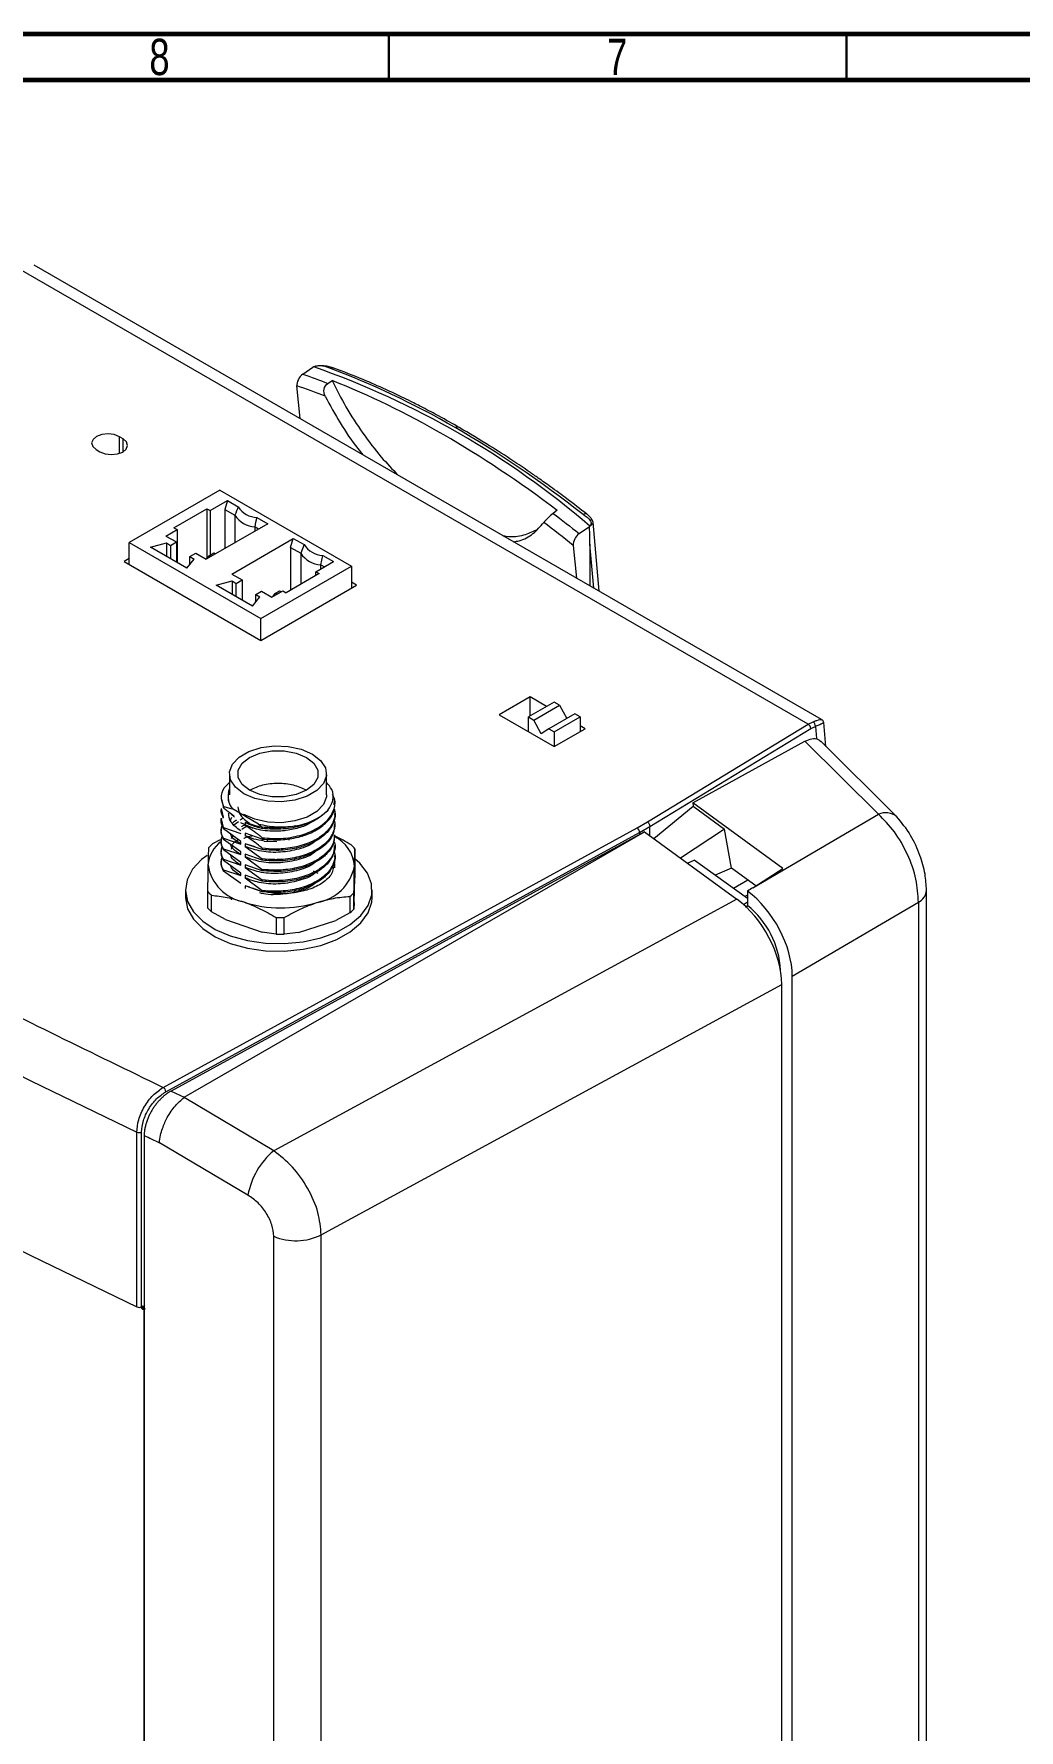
# Model space of a CAD drawing. Header units: millimetres. Extents: x 15 to 1184, y 5 to 836.
# Drawn here: x 810.7 to 918.4, y 650.6 to 836 of the extents above; entities that cross this region are included whole.
import ezdxf

# ---------------------------------------------------------------- set-up
doc = ezdxf.new("R2010")
doc.units = ezdxf.units.MM
doc.styles.add('SLDTEXTSTYLE0', font='TXT', dxfattribs={"width": 0.75})

msp = doc.modelspace()

# ---------------------------------------------------------------- linework, layer by layer
at = {"color": 7, "linetype": 'Continuous', "lineweight": 60}
for p, q in [((15, 836), (1184, 836)), ((20, 831), (1179, 831))]:
    msp.add_line(p, q, dxfattribs=at)
at = {"color": 7, "linetype": 'Continuous', "lineweight": 30}
for p, q in [((849.5, 831), (849.5, 836)), ((899.5, 831), (899.5, 836))]:
    msp.add_line(p, q, dxfattribs=at)
at = {"color": 7, "linetype": 'Continuous', "lineweight": 15}
for p, q in [((895.33, 760.56), (808.21, 810.85)), ((896.79, 761.07), (810.76, 810.74)), ((840.11, 798.82), (841.23, 799.58)), ((843.49, 799.47), (843.52, 799.46)), ((839.82, 793.96), (839.48, 797.54)), ((842.85, 797.81), (843.33, 798.11)), ((820.48, 791.74), (820.08, 791.98)), ((817.54, 790.57), (817.95, 790.33)), ((831.06, 786.13), (821.16, 780.42)), ((831.06, 786.13), (845.43, 777.84)), ((829.98, 783.9), (831.89, 785)), ((831.89, 785), (831.61, 784.02)), ((831.89, 785), (833.06, 784.32)), ((826.02, 782.02), (829.63, 784.1)), ((836.28, 782.47), (829.56, 778.59)), ((829.63, 784.1), (829.98, 783.9)), ((829.63, 784.1), (829.63, 778.63)), ((829.98, 783.9), (829.98, 779.04)), ((831.61, 784.02), (831.61, 779.77)), ((831.61, 784.02), (832.71, 783.39)), ((832.71, 783.39), (832.71, 780.41)), ((835.1, 783.15), (836.28, 782.47)), ((867.9, 783.93), (867.46, 783.6)), ((872.48, 775.11), (871.82, 782.62)), ((825.17, 781.12), (826.38, 781.82)), ((825.17, 781.12), (826.31, 780.47)), ((826.02, 782.02), (826.38, 781.82)), ((826.38, 781.82), (826.38, 778.22)), ((832.36, 776.97), (839.08, 780.85)), ((834.9, 782.12), (835.29, 781.9)), ((834.9, 781.67), (834.9, 782.12)), ((838.79, 779.87), (839.08, 780.85)), ((839.08, 780.85), (840.25, 780.18)), ((870.31, 781.39), (871.43, 782.15)), ((821.16, 778.67), (820.59, 778.34)), ((821.16, 780.42), (835.53, 772.12)), ((821.16, 778.01), (821.16, 780.42)), ((823.48, 779.9), (825.21, 780.37)), ((827.44, 777.61), (823.48, 779.9)), ((825.21, 780.37), (825.67, 780.1)), ((825.21, 780.37), (825.21, 778.9)), ((825.67, 780.1), (826.31, 780.47)), ((825.67, 780.1), (825.67, 778.63)), ((826.31, 780.47), (826.31, 778.26)), ((827.79, 778.88), (828.43, 779.24)), ((827.79, 778.88), (828.25, 778.61)), ((827.79, 778.05), (827.79, 778.88)), ((828.43, 779.24), (829.56, 778.59)), ((829.7, 778.67), (829.91, 779)), ((829.91, 779), (830.41, 779.28)), ((830.09, 778.9), (829.91, 779)), ((830.41, 779.28), (830.58, 779.18)), ((838.79, 779.87), (838.79, 775.22)), ((838.79, 779.87), (839.89, 779.24)), ((840.25, 780.18), (839.89, 779.24)), ((839.89, 779.24), (839.89, 775.85)), ((842.08, 777.97), (842.29, 779)), ((842.29, 779), (843.46, 778.32)), ((869.67, 780.1), (870.02, 776.53)), ((871.49, 780.23), (871.49, 775.68)), ((820.59, 778.34), (835.53, 769.72)), ((827.44, 777.61), (828.25, 778.61)), ((832.36, 776.97), (833.49, 776.32)), ((835.53, 772.12), (845.43, 777.84)), ((841.9, 777.02), (838.3, 774.93)), ((841.55, 777.22), (843.46, 778.32)), ((841.55, 777.22), (841.9, 777.02)), ((841.55, 776.81), (841.55, 777.22)), ((842.08, 777.97), (842.47, 777.75)), ((842.08, 777.53), (842.08, 777.97)), ((845.43, 777.84), (845.43, 775.43)), ((830.66, 775.75), (832.39, 776.22)), ((834.62, 773.46), (830.66, 775.75)), ((832.39, 776.22), (832.85, 775.95)), ((832.39, 776.22), (832.39, 774.75)), ((832.85, 775.95), (833.49, 776.32)), ((832.85, 774.48), (832.85, 775.95)), ((833.49, 776.32), (833.49, 774.12)), ((834.97, 774.73), (835.61, 775.1)), ((835.53, 769.72), (845.99, 775.76)), ((835.61, 775.1), (836.74, 774.44)), ((836.74, 774.44), (837.94, 775.14)), ((837.1, 774.85), (837.59, 775.14)), ((837.59, 775.14), (837.77, 775.04)), ((837.94, 775.14), (838.3, 774.93)), ((845.99, 775.76), (845.43, 776.09)), ((834.62, 773.46), (835.43, 774.46)), ((834.97, 774.73), (835.43, 774.46)), ((834.97, 773.9), (834.97, 774.73)), ((836.88, 774.53), (837.1, 774.85)), ((837.27, 774.75), (837.1, 774.85)), ((835.53, 769.72), (835.53, 772.12)), ((864.95, 763.54), (861.56, 761.58)), ((867.59, 762.98), (864.76, 761.35)), ((866.75, 762.5), (864.95, 763.54)), ((864.95, 761.46), (864.95, 763.54)), ((865.34, 761.01), (868.17, 762.64)), ((868.17, 762.64), (867.59, 762.98)), ((868.17, 762.64), (868.97, 761.19)), ((861.56, 761.58), (867.59, 758.1)), ((864.76, 759.73), (864.76, 761.35)), ((864.76, 761.35), (865.34, 761.01)), ((866.17, 759.5), (865.34, 761.01)), ((869.83, 761.68), (867, 760.05)), ((867.59, 759.71), (870.42, 761.35)), ((869, 761.2), (868.95, 761.23)), ((870.42, 761.35), (869.83, 761.68)), ((870.42, 761.35), (870.42, 759.73)), ((870.98, 760.06), (870.42, 760.39)), ((877.76, 749.87), (895.33, 760.56)), ((895.33, 760.56), (895.87, 760.82)), ((895.62, 760.07), (896.11, 760.31)), ((897.26, 758.13), (897.02, 760.73)), ((867, 760.05), (866.17, 759.5)), ((867, 760.05), (867.59, 759.71)), ((867.59, 758.1), (870.98, 760.06)), ((867.59, 759.71), (867.59, 758.1)), ((878.04, 749.38), (895.62, 760.07)), ((882.71, 751.96), (894.97, 758.7)), ((903, 750.71), (894.97, 758.7)), ((905, 750.44), (896.66, 758.73)), ((832.11, 755.13), (832.11, 752.84)), ((842.71, 752.84), (842.71, 755.13)), ((831.99, 753.09), (832.11, 753.3)), ((831.21, 752.5), (831.21, 752.35)), ((831.21, 751.34), (831.21, 751.2)), ((831.23, 752.35), (831.45, 751.42)), ((831.45, 750.41), (831.25, 751.35)), ((831.45, 751.42), (831.45, 751.56)), ((832.04, 752.29), (831.98, 752.15)), ((831.98, 750.71), (832.03, 750.81)), ((835.28, 749.64), (832.42, 751.29)), ((843.61, 751.78), (843.61, 751.92)), ((878.47, 748.05), (882.77, 751.59)), ((892.56, 744.77), (882.71, 751.96)), ((882.71, 751.96), (882.77, 751.59)), ((882.77, 751.59), (886.18, 749.09)), ((824.87, 720.86), (876.63, 749.22)), ((831.21, 750.25), (831.21, 750.05)), ((831.21, 749.1), (831.21, 748.9)), ((831.45, 749.26), (831.25, 750.2)), ((831.45, 749.26), (833.33, 748.61)), ((831.45, 749.11), (831.45, 749.26)), ((833.33, 747.75), (831.45, 749.11)), ((832.17, 749.98), (832.36, 750.4)), ((832.28, 750.72), (832.64, 750.41)), ((832.6, 749.57), (833.08, 749.93)), ((833.29, 750.09), (833.61, 750.33)), ((834.68, 749.16), (833.33, 749.76)), ((833.81, 749.8), (833.81, 749.51)), ((835.44, 749.3), (833.81, 749.8)), ((835.28, 749.64), (835.69, 749.3)), ((835.69, 749.3), (835.69, 749.15)), ((843.61, 750.62), (843.61, 750.77)), ((843.61, 749.47), (843.61, 749.62)), ((876.63, 749.22), (877.76, 749.87)), ((876.91, 748.73), (878.04, 749.38)), ((878.04, 748.35), (878.04, 749.38)), ((886.18, 749.09), (881.38, 745.92)), ((886.95, 744.83), (886.18, 749.09)), ((889.27, 742.68), (903, 750.71)), ((825.15, 720.37), (876.91, 748.73)), ((877.44, 748.8), (825.72, 720.46)), ((827.17, 719.78), (877.44, 748.8)), ((831.1, 747.91), (830.25, 747.47)), ((831.21, 747.95), (831.21, 747.74)), ((831.45, 748.1), (833.33, 747.46)), ((831.45, 747.96), (831.45, 748.1)), ((833.33, 746.59), (831.45, 747.96)), ((833.33, 747.46), (833.33, 747.75)), ((833.81, 748.64), (833.81, 748.36)), ((835.69, 748), (833.81, 748.64)), ((833.81, 747.49), (833.81, 747.2)), ((835.69, 746.85), (833.81, 747.49)), ((834.9, 747.16), (833.81, 747.49)), ((833.81, 747.2), (835.69, 745.84)), ((835.69, 748.14), (835.69, 748)), ((835.89, 747.78), (837.28, 747.73)), ((836.21, 747.98), (836.21, 747.75)), ((838.61, 747.87), (838.61, 748.06)), ((838.61, 747.87), (838.61, 747.88)), ((840.12, 748.27), (839.92, 748.31)), ((843.61, 748.32), (843.61, 748.46)), ((843.61, 747.17), (843.61, 747.31)), ((876.91, 748.73), (876.91, 748.51)), ((877.44, 748.8), (887.53, 741.44)), ((831.21, 746.8), (831.21, 746.59)), ((831.21, 745.64), (831.21, 745.44)), ((831.45, 746.95), (833.33, 746.31)), ((831.45, 746.81), (831.45, 746.95)), ((833.33, 745.44), (831.45, 746.81)), ((831.45, 745.8), (833.33, 745.15)), ((831.45, 745.65), (831.45, 745.8)), ((833.33, 744.29), (831.45, 745.65)), ((833.33, 746.31), (833.33, 746.59)), ((833.33, 745.15), (833.33, 745.44)), ((833.81, 746.34), (833.81, 746.05)), ((835.69, 745.69), (833.81, 746.34)), ((833.81, 746.05), (835.69, 744.69)), ((835.69, 746.99), (835.69, 746.85)), ((835.69, 745.84), (835.69, 745.69)), ((843.55, 745.34), (843.53, 745.01)), ((843.61, 746.02), (843.61, 746.16)), ((845.81, 746.93), (845.81, 745.13)), ((882.15, 745.36), (882.87, 745.71)), ((888.69, 741.52), (882.87, 745.71)), ((831.45, 744.65), (833.33, 744)), ((831.45, 744.5), (831.45, 744.65)), ((833.33, 743.14), (831.45, 744.5)), ((833.33, 744), (833.33, 744.29)), ((833.81, 745.19), (833.81, 744.9)), ((835.69, 744.54), (833.81, 745.19)), ((833.81, 744.9), (835.69, 743.53)), ((833.81, 744.04), (833.81, 743.75)), ((835.69, 743.39), (833.81, 744.04)), ((833.81, 743.75), (835.69, 742.38)), ((835.69, 744.69), (835.69, 744.54)), ((835.69, 743.53), (835.69, 743.39)), ((841.79, 744.23), (841.28, 744.48)), ((843.61, 744.86), (843.61, 745.01)), ((845.73, 741.08), (845.79, 743.77)), ((845.81, 745.13), (845.79, 743.77)), ((886.95, 744.83), (885.18, 744.05)), ((889.61, 742.89), (886.95, 744.83)), ((889.27, 742.68), (892.56, 744.77)), ((827.29, 742.44), (827.29, 741.63)), ((829.71, 742.29), (829.71, 740.49)), ((830.13, 740.06), (830.13, 741.85)), ((833.81, 742.88), (833.81, 742.6)), ((835.69, 742.24), (833.81, 742.88)), ((834.32, 742.73), (833.81, 742.88)), ((835.42, 742.34), (834.64, 742.65)), ((835.69, 742.38), (835.69, 742.24)), ((839.93, 742.54), (840.29, 742.38)), ((845.27, 741.74), (845.27, 739.94)), ((845.71, 740.37), (845.71, 742.17)), ((847.69, 741.63), (847.69, 742.44)), ((888.69, 742.31), (888.69, 740.75)), ((908.25, 508.79), (908.25, 742.41)), ((831.67, 739.2), (830.13, 740.06)), ((832.32, 741.37), (832.38, 741.52)), ((887.53, 741.44), (836.95, 713.92)), ((845.27, 739.94), (843.71, 739.11)), ((845.73, 741.08), (845.71, 740.37)), ((888.27, 740.84), (888.69, 741.14)), ((888.48, 740.55), (888.69, 740.75)), ((893.58, 733.02), (907.37, 741.09)), ((907.37, 741.09), (907.37, 507.48)), ((831.67, 739.2), (835.68, 737.82)), ((837.22, 739.42), (837.22, 737.62)), ((838.07, 737.62), (838.07, 739.41)), ((839.63, 737.79), (843.71, 739.11)), ((837.22, 737.62), (835.68, 737.82)), ((839.63, 737.79), (838.07, 737.62)), ((892.31, 733.65), (892.31, 733.68)), ((893.58, 497.87), (893.58, 733.02)), ((842.13, 704.74), (892.45, 732.12)), ((892.45, 497.46), (892.45, 732.12)), ((825.72, 720.46), (827.17, 719.78)), ((827.14, 719.75), (827.17, 719.78)), ((836.95, 713.92), (827.14, 719.75)), ((821.98, 696.87), (821.98, 715.97)), ((822.51, 696.88), (822.51, 715.99)), ((822.79, 715.59), (822.79, 471.45)), ((834.13, 709.08), (824.45, 714.81)), ((836.94, 469.54), (836.94, 704.59)), ((842.13, 469.7), (842.13, 704.74)), ((822.92, 696.61), (822.44, 696.85)), ((822.51, 696.88), (822.68, 696.97)), ((822.68, 696.58), (822.68, 696.97)), ((822.79, 696.57), (822.68, 696.58)), ((822.76, 696.8), (822.76, 490.8))]:
    msp.add_line(p, q, dxfattribs=at)
at = {"color": 8, "linetype": 'Continuous', "lineweight": 15}
for p, q in [((820.08, 790.15), (820.08, 791.98)), ((820.48, 790.33), (820.48, 791.74)), ((871.91, 775.43), (871.49, 780.23)), ((896.11, 760.31), (896.23, 758.99)), ((887.17, 742.62), (888.74, 743.53)), ((888.69, 741.86), (888.42, 741.71)), ((892.31, 733.68), (892.31, 733.68))]:
    msp.add_line(p, q, dxfattribs=at)
at = {"color": 7, "linetype": 'Continuous', "lineweight": 15, "flags": 128}
for points in [[(820.08, 791.98), (819.51, 792.21), (818.84, 792.29), (818.17, 792.22), (817.59, 792.01), (817.2, 791.68), (817.05, 791.29), (817.17, 790.9), (817.54, 790.57)], [(817.95, 790.33), (818.51, 790.1), (819.19, 790.02), (819.86, 790.09), (820.44, 790.3), (820.83, 790.63), (820.98, 791.02), (820.86, 791.41), (820.48, 791.74)], [(736.64, 765.24), (746.34, 758.56), (756.33, 752.01), (766.61, 745.61), (777.16, 739.37), (787.98, 733.28), (799.06, 727.35), (810.4, 721.58), (821.98, 715.97)], [(833.66, 752.96), (832.76, 753.66), (832.23, 754.48), (832.12, 755.35), (832.44, 756.2), (833.17, 756.96), (834.23, 757.58), (835.56, 758), (837.03, 758.18), (838.53, 758.12), (839.95, 757.81), (841.16, 757.29), (842.06, 756.59), (842.59, 755.78), (842.69, 754.91), (842.37, 754.06), (841.65, 753.29), (840.58, 752.68), (839.26, 752.26), (837.79, 752.08), (836.28, 752.14), (834.87, 752.44), (833.66, 752.96)], [(840.52, 756.92), (841.33, 756.28), (841.75, 755.53), (841.75, 754.73), (841.33, 753.97), (840.52, 753.33), (839.41, 752.86), (838.1, 752.62), (836.72, 752.62), (835.41, 752.87), (834.3, 753.33), (833.49, 753.98), (833.06, 754.73), (833.06, 755.53), (833.49, 756.28), (834.3, 756.92), (835.41, 757.39), (836.72, 757.64), (838.1, 757.64), (839.41, 757.39), (840.52, 756.92)], [(842.71, 752.84), (842.69, 752.62), (842.37, 751.77), (841.65, 751.01), (840.58, 750.39), (839.26, 749.98), (837.79, 749.79), (836.28, 749.85), (834.87, 750.16), (833.66, 750.68)], [(736.64, 746.14), (746.34, 739.45), (756.33, 732.9), (766.61, 726.51), (777.16, 720.26), (787.98, 714.17), (799.06, 708.24), (810.4, 702.47), (821.98, 696.87)], [(829.66, 746.22), (829.05, 745.75), (828.07, 744.7), (827.48, 743.56), (827.29, 742.38), (827.52, 741.19), (828.17, 740.06), (829.19, 739.02), (830.55, 738.13), (832.2, 737.41), (834.06, 736.9), (836.06, 736.61), (838.13, 736.57), (840.16, 736.76), (842.09, 737.19), (843.83, 737.83), (845.31, 738.66), (846.47, 739.65), (847.26, 740.75), (847.65, 741.92), (847.63, 743.11), (847.19, 744.27), (846.35, 745.36), (845.81, 745.85)], [(827.29, 741.63), (827.29, 741.56), (827.52, 740.38), (828.17, 739.24), (829.19, 738.21), (830.55, 737.31), (832.2, 736.59), (834.06, 736.08), (836.06, 735.8), (838.13, 735.75), (840.16, 735.95), (842.09, 736.37), (843.83, 737.01), (845.31, 737.85), (846.47, 738.83), (847.26, 739.93), (847.65, 741.1), (847.69, 741.63)], [(822.79, 715.59), (823, 715.49), (823.21, 715.4), (823.41, 715.3), (823.62, 715.2), (823.83, 715.1), (824.04, 715.01), (824.25, 714.91), (824.45, 714.81)]]:
    msp.add_lwpolyline(points, dxfattribs=at)
at = {"color": 7, "linetype": 'Continuous', "lineweight": 15}
for centre, radius, start, end in [((810.34, 711.15), 93.73, 49.2993, 70.706), ((835.22, 785.69), 2.55, 212.5109, 267.4945), ((835.12, 785.04), 2.93, 214.4019, 265.6032), ((842.31, 780.89), 2.93, 214.4021, 265.6032), ((842.4, 781.55), 2.55, 212.5107, 267.4946), ((895.02, 760.04), 0.601, 2.7973, 58.9233), ((895.59, 760.38), 0.523, 352.1169, 57.2565), ((838.39, 755.9), 6.53, 277.8266, 313.3758), ((833.31, 744.87), 3.56, 126.2082, 175.4179), ((833.95, 743.22), 5.64, 131.0344, 137.2547), ((841.83, 744.74), 3.94, 4.3622, 63.9904), ((841.74, 743.39), 5.39, 40.9332, 47.3426), ((834.56, 745.9), 4.85, 188.8038, 259.472), ((840.82, 746.04), 5.05, 279.7601, 348.529), ((833.78, 745.82), 5.39, 220.9332, 227.3426), ((841.57, 745.99), 5.64, 311.0344, 317.2547), ((833.78, 744.02), 5.39, 220.9332, 227.3426), ((837.76, 753.61), 13.14, 251.8443, 287.297), ((841.57, 744.19), 5.64, 311.0344, 317.2547), ((882.62, 733.18), 9.7, 2.9083, 51.2623), ((837.76, 754.99), 15.58, 267.9919, 271.1494), ((837.76, 753.19), 15.58, 267.9919, 271.1494), ((824.52, 720.34), 0.629, 2.4166, 55.8401), ((822.24, 716.55), 0.625, 246.2437, 296.2236), ((842.19, 707.63), 8.19, 129.7782, 169.8525), ((839.36, 710.37), 6.27, 247.3111, 296.1767), ((822.24, 697.44), 0.625, 246.2437, 296.2236)]:
    msp.add_arc(centre, radius, start, end, dxfattribs=at)
at = {"color": 8, "linetype": 'Continuous', "lineweight": 15}
for centre, radius, start, end in [((843.31, 798.95), 0.55, 71.3057, 116.0867), ((857, 792.58), 0.451, 63.1078, 121.2924), ((870.98, 783.17), 0.378, 61.1396, 128.1876), ((903.79, 749), 1.88, 49.7669, 114.6788), ((906.62, 742.54), 1.64, 297.5574, 355.3168)]:
    msp.add_arc(centre, radius, start, end, dxfattribs=at)
at = {"color": 7, "linetype": 'Continuous', "lineweight": 15}
for centre, major_axis, ratio, start_param, end_param in [((863, 714.19), (-57.56, 83.07), 0.51413, 5.282291, 5.628596), ((-91167.89, -317929.07), (92003.79, 318719.18), 0.000545, 0.006187, 0.006656), ((-91167.89, -317929.07), (92003.79, 318719.18), 0.000545, 6.27626, 6.276729), ((855.26, 947.78), (-16.16, 168.28), 0.008837, 3.233371, 3.318231), ((876.63, 748.89), (-0.196, 0.349), 0.569775, 3.933448, 5.504244), ((877.76, 749.54), (-0.204, 0.344), 0.584889, 3.920353, 5.49115), ((908.85, 748.53), (147.32, 92.9), 0.031766, 1.68407, 1.688013), ((887.92, 736.28), (-4, 6.93), 0.578771, 3.927956, 5.361507), ((886.79, 735.39), (-4, 6.93), 0.577329, 3.92669, 5.366632)]:
    msp.add_ellipse(centre, major_axis=major_axis, ratio=ratio, start_param=start_param, end_param=end_param, dxfattribs=at)
for points, knots in [([(841.31, 799.61), (841.31, 799.61), (841.31, 799.61), (841.31, 799.61), (841.31, 799.61), (841.31, 799.61), (841.31, 799.61), (841.31, 799.61), (841.3, 799.61), (841.3, 799.61), (841.29, 799.61), (841.29, 799.61), (841.28, 799.6), (841.26, 799.6), (841.25, 799.59), (841.23, 799.58)], [0, 0, 0, 0, 0.00000077587, 0.00000077587, 0.00000077587, 0.00000196548, 0.00000196548, 0.00000196548, 0.00000542761, 0.00000542761, 0.00000542761, 0.00001900659, 0.00001900659, 0.00001900659, 0.00004681304, 0.00004681304, 0.00004681304, 0.00004681304]), ([(843.07, 799.45), (842.99, 799.47), (842.92, 799.52), (842.73, 799.6), (842.6, 799.65), (842.29, 799.7), (842.09, 799.72), (841.69, 799.7), (841.49, 799.67), (841.31, 799.61)], [0, 0, 0, 0, 0.25, 0.25, 0.5, 0.5, 0.75, 0.75, 1, 1, 1, 1]), ([(843.52, 799.46), (843.36, 799.52), (843.03, 799.63), (842.43, 799.73), (841.9, 799.73), (841.55, 799.69), (841.42, 799.65), (841.39, 799.63)], [0, 0, 0, 0, 0.271301, 0.540132, 0.808617, 0.944615, 1, 1, 1, 1]), ([(857.2, 792.99), (856.47, 793.4), (855.15, 794.15), (853.38, 795.09), (852.03, 795.78), (850.67, 796.44), (848.93, 797.26), (846.44, 798.35), (844.56, 799.07), (843.49, 799.47)], [0, 0, 0, 0, 0.158116, 0.285394, 0.381827, 0.452355, 0.579763, 0.762298, 1, 1, 1, 1]), ([(840.11, 798.82), (839.92, 798.69), (839.75, 798.48), (839.51, 798), (839.46, 797.74), (839.48, 797.54)], [0, 0, 0, 0, 0.5, 0.5, 1, 1, 1, 1]), ([(842.57, 796.39), (842.44, 796.63), (842.4, 796.91), (842.5, 797.44), (842.65, 797.68), (842.85, 797.81)], [0, 0, 0, 0, 0.5, 0.5, 1, 1, 1, 1]), ([(843.33, 798.11), (843.81, 797.15), (844.79, 795.19), (846.62, 792.38), (848.54, 789.84), (849.9, 788.43), (850.52, 787.78)], [0, 0, 0, 0, 0.259117, 0.525759, 0.784439, 1, 1, 1, 1]), ([(842.57, 796.39), (843.1, 795.41), (844.16, 793.47), (845.59, 791.31), (846.5, 790.22), (846.69, 789.99)], [0, 0, 0, 0, 0.4408216, 0.881628, 1, 1, 1, 1]), ([(871.16, 783.5), (870.43, 784.07), (869.11, 785.09), (867.33, 786.4), (865.96, 787.37), (864.59, 788.33), (862.81, 789.53), (860.26, 791.18), (858.31, 792.33), (857.2, 792.99)], [0, 0, 0, 0, 0.15815, 0.285447, 0.381894, 0.452428, 0.579829, 0.762347, 1, 1, 1, 1]), ([(863.13, 780.5), (863.34, 780.53), (864.15, 780.65), (865.31, 781.31), (866.07, 782.17), (866.45, 782.6)], [0, 0, 0, 0, 0.145462, 0.572724, 1, 1, 1, 1]), ([(867.46, 783.6), (867.27, 783.46), (867.06, 783.27), (866.69, 782.89), (866.54, 782.72), (866.45, 782.6)], [0, 0, 0, 0, 0.5, 0.5, 1, 1, 1, 1]), ([(870.75, 783.47), (870.77, 783.45), (870.81, 783.42), (870.92, 783.35), (871.15, 783.21), (871.39, 783), (871.55, 782.76), (871.61, 782.58), (871.6, 782.43), (871.56, 782.31), (871.5, 782.24), (871.46, 782.21)], [0, 0, 0, 0, 0.038603, 0.090355, 0.194301, 0.438673, 0.578881, 0.715322, 0.813073, 0.906437, 1, 1, 1, 1]), ([(871.82, 782.62), (871.81, 782.68), (871.78, 782.8), (871.64, 783.04), (871.42, 783.29), (871.24, 783.44), (871.15, 783.51)], [0, 0, 0, 0, 0.243063, 0.492078, 0.749194, 1, 1, 1, 1]), ([(861.98, 781.16), (862.1, 781.14), (862.93, 781), (864.21, 781.15), (865.2, 781.59), (865.65, 781.79)], [0, 0, 0, 0, 0.08166, 0.580012, 1, 1, 1, 1]), ([(870.31, 781.39), (870.12, 781.26), (869.94, 781.04), (869.71, 780.57), (869.65, 780.31), (869.67, 780.1)], [0, 0, 0, 0, 0.5, 0.5, 1, 1, 1, 1]), ([(871.46, 782.21), (871.47, 782.21), (871.47, 782.21), (871.47, 782.21), (871.47, 782.21), (871.47, 782.21), (871.47, 782.21), (871.47, 782.2), (871.47, 782.2), (871.47, 782.2), (871.46, 782.19), (871.46, 782.19), (871.46, 782.18), (871.45, 782.17), (871.44, 782.16), (871.43, 782.15)], [0, 0, 0, 0, 0.00000077587, 0.00000077587, 0.00000077587, 0.00000196551, 0.00000196551, 0.00000196551, 0.00000542779, 0.00000542779, 0.00000542779, 0.00001900701, 0.00001900701, 0.00001900701, 0.00004681151, 0.00004681151, 0.00004681151, 0.00004681151]), ([(739.45, 770.18), (745.93, 765.72), (758.9, 756.8), (779.83, 744.18), (801.69, 732.09), (817.14, 724.61), (824.87, 720.86)], [0, 0, 0, 0, 0.249998, 0.5, 0.749998, 1, 1, 1, 1]), ([(897.02, 760.74), (897.01, 760.77), (897, 760.83), (896.96, 760.92), (896.9, 761), (896.84, 761.04), (896.81, 761.06)], [0, 0, 0, 0, 0.2369712, 0.4856054, 0.7418281, 1, 1, 1, 1]), ([(894.97, 758.7), (895.23, 758.81), (895.75, 759.03), (896.36, 758.98), (896.6, 758.73), (896.69, 758.64)], [0, 0, 0, 0, 0.388959, 0.778182, 1, 1, 1, 1]), ([(832.11, 754.16), (831.9, 753.98), (831.33, 753.48), (831.1, 752.54), (831.34, 751.86), (831.45, 751.56)], [0, 0, 0, 0, 0.23761, 0.6584004, 1, 1, 1, 1]), ([(831.99, 753.09), (831.95, 752.73), (831.88, 752.11), (832.26, 751.53), (832.42, 751.29)], [0, 0, 0, 0, 0.587056, 1, 1, 1, 1]), ([(832.11, 753.49), (832.09, 753.47), (832.01, 753.34), (832, 753.21), (831.99, 753.09)], [0, 0, 0, 0, 0.1659358, 1, 1, 1, 1]), ([(840.52, 753.33), (840.06, 753.54), (839.16, 753.96), (837.41, 754.13), (835.68, 753.96), (834.78, 753.55), (834.34, 753.35)], [0, 0, 0, 0, 0.251847, 0.503693, 0.75554, 1, 1, 1, 1]), ([(835.69, 748.14), (836.38, 748.09), (837.76, 747.99), (839.84, 748.34), (841.63, 749.05), (842.96, 750.08), (843.61, 751.29), (843.72, 752.28), (843.4, 752.78), (843.33, 752.88)], [0, 0, 0, 0, 0.159832, 0.319665, 0.479459, 0.639274, 0.799102, 0.958896, 1, 1, 1, 1]), ([(842.87, 751.15), (843.09, 751.52), (843.53, 752.25), (843.44, 753.33), (842.92, 753.93), (842.71, 754.18)], [0, 0, 0, 0, 0.367652, 0.735942, 1, 1, 1, 1]), ([(831.45, 750.26), (831.34, 750.51), (831.21, 750.82), (831.21, 751.14), (831.21, 751.2)], [0, 0, 0, 0, 0.80902, 1, 1, 1, 1]), ([(831.45, 751.56), (831.58, 751.53), (831.9, 751.46), (832.22, 751.35), (832.42, 751.29)], [0, 0, 0, 0, 0.409923, 1, 1, 1, 1]), ([(832.62, 750.5), (832.6, 750.52), (832.32, 750.71), (831.93, 751.01), (831.56, 751.32), (831.45, 751.42)], [0, 0, 0, 0, 0.059558, 0.707779, 1, 1, 1, 1]), ([(833.33, 748.9), (832.92, 749.21), (832.13, 749.79), (832.05, 750.51), (832.02, 750.84)], [0, 0, 0, 0, 0.532438, 1, 1, 1, 1]), ([(833.01, 751.54), (833.07, 751.2), (833.19, 750.53), (833.93, 750), (834.3, 749.74)], [0, 0, 0, 0, 0.499958, 1, 1, 1, 1]), ([(843.51, 751.37), (843.53, 751.32), (843.71, 750.88), (843.56, 749.99), (843.01, 749.09), (842.26, 748.39), (841.31, 747.76), (839.74, 747.16), (838.32, 746.95), (837.44, 746.9), (836.75, 746.89), (836.15, 746.95), (835.69, 746.99)], [0, 0, 0, 0, 0.018423, 0.181694, 0.341995, 0.399513, 0.509249, 0.673835, 0.833337, 0.852793, 0.887091, 1, 1, 1, 1]), ([(835.69, 748), (836.35, 747.95), (837.67, 747.85), (839.7, 748.16), (841.51, 748.84), (842.82, 749.85), (843.5, 750.71), (843.5, 751.2), (843.5, 751.27)], [0, 0, 0, 0, 0.188637, 0.377276, 0.574043, 0.77083, 0.967642, 1, 1, 1, 1]), ([(843.53, 751.16), (843.54, 751.14), (843.72, 750.71), (843.56, 749.85), (843.01, 748.94), (842.26, 748.25), (841.48, 747.73), (840.53, 747.32), (839.31, 746.96), (837.71, 746.69), (836.37, 746.8), (835.69, 746.85)], [0, 0, 0, 0, 0.010516, 0.175103, 0.336696, 0.394676, 0.505297, 0.611336, 0.671737, 0.832525, 1, 1, 1, 1]), ([(842.87, 751.15), (842.5, 750.81), (841.76, 750.12), (840.02, 749.41), (837.92, 749), (836.46, 749.1), (835.69, 749.15)], [0, 0, 0, 0, 0.238091, 0.476181, 0.724575, 1, 1, 1, 1]), ([(843.52, 751.78), (843.57, 751.96), (843.63, 752.17), (843.52, 752.36), (843.52, 752.37)], [0, 0, 0, 0, 0.91426, 1, 1, 1, 1]), ([(831.45, 748.1), (831.28, 748.48), (831.07, 748.95), (831.29, 749.41), (831.33, 749.5)], [0, 0, 0, 0, 0.797973, 1, 1, 1, 1]), ([(831.45, 749.11), (831.34, 749.36), (831.21, 749.69), (831.21, 750.07), (831.2, 750.21), (831.23, 750.27), (831.24, 750.28)], [0, 0, 0, 0, 0.648622, 0.84565, 0.957415, 1, 1, 1, 1]), ([(831.45, 747.96), (831.34, 748.21), (831.21, 748.54), (831.21, 748.91), (831.2, 749.05), (831.23, 749.11), (831.24, 749.13)], [0, 0, 0, 0, 0.648622, 0.84565, 0.957415, 1, 1, 1, 1]), ([(832.44, 749.72), (832.45, 749.73), (832.51, 749.89), (832.73, 750), (832.92, 750.11)], [0, 0, 0, 0, 0.104819, 1, 1, 1, 1]), ([(833.44, 749.34), (833.51, 749.41), (833.6, 749.5), (833.76, 749.55), (833.79, 749.56)], [0, 0, 0, 0, 0.785745, 1, 1, 1, 1]), ([(833.47, 749.07), (833.54, 749.13), (833.7, 749.28), (833.99, 749.35), (834.17, 749.39)], [0, 0, 0, 0, 0.40618, 1, 1, 1, 1]), ([(841.44, 750.08), (841.15, 749.89), (840.48, 749.45), (839.1, 749.03), (837.38, 748.8), (835.46, 748.9), (834.36, 749.31), (833.81, 749.51)], [0, 0, 0, 0, 0.150699, 0.339599, 0.525266, 0.76464, 1, 1, 1, 1]), ([(835.69, 749.15), (835.58, 749.18), (835.25, 749.25), (834.62, 749.43), (834.1, 749.67), (833.81, 749.8)], [0, 0, 0, 0, 0.181003, 0.543206, 1, 1, 1, 1]), ([(833.81, 749.51), (834.08, 749.34), (834.49, 749.09), (835.01, 748.7), (835.36, 748.42), (835.58, 748.24), (835.69, 748.14)], [0, 0, 0, 0, 0.431061, 0.646292, 0.823018, 1, 1, 1, 1]), ([(835.28, 749.64), (835.91, 749.51), (837.22, 749.24), (838.58, 749.36), (839.28, 749.43)], [0, 0, 0, 0, 0.490968, 1, 1, 1, 1]), ([(843.5, 750.22), (843.52, 750.18), (843.71, 749.73), (843.56, 748.84), (843.01, 747.93), (842.26, 747.24), (841.31, 746.61), (839.74, 746.01), (838.32, 745.79), (837.44, 745.75), (836.75, 745.74), (836.15, 745.79), (835.69, 745.84)], [0, 0, 0, 0, 0.019642, 0.182711, 0.342812, 0.400259, 0.509858, 0.67424, 0.833544, 0.852976, 0.887231, 1, 1, 1, 1]), ([(843.53, 749.47), (843.54, 749.22), (843.55, 748.55), (843, 747.79), (842.26, 747.09), (841.48, 746.58), (840.53, 746.17), (839.31, 745.8), (837.71, 745.54), (836.37, 745.64), (835.69, 745.69)], [0, 0, 0, 0, 0.110934, 0.285097, 0.347587, 0.466814, 0.581102, 0.646201, 0.819497, 1, 1, 1, 1]), ([(839.28, 749.43), (838.59, 749.32), (837.39, 749.13), (836.2, 749.25), (835.69, 749.3)], [0, 0, 0, 0, 0.574452, 1, 1, 1, 1]), ([(907.37, 741.09), (907.32, 741.92), (907.22, 743.6), (906.25, 746.35), (904.8, 748.91), (903.6, 750.11), (903, 750.71)], [0, 0, 0, 0, 0.246205, 0.499824, 0.749659, 1, 1, 1, 1]), ([(908.25, 742.41), (908.22, 742.98), (908.15, 744.21), (907.56, 746.3), (906.53, 748.59), (905.53, 749.8), (905, 750.44)], [0, 0, 0, 0, 0.206045, 0.438993, 0.701955, 1, 1, 1, 1]), ([(831.45, 746.95), (831.28, 747.33), (831.07, 747.8), (831.29, 748.26), (831.33, 748.35)], [0, 0, 0, 0, 0.797973, 1, 1, 1, 1]), ([(831.45, 745.8), (831.28, 746.17), (831.07, 746.65), (831.29, 747.11), (831.33, 747.2)], [0, 0, 0, 0, 0.7979732, 1, 1, 1, 1]), ([(831.45, 746.81), (831.35, 747.06), (831.22, 747.38), (831.2, 747.76), (831.21, 747.88), (831.22, 747.93)], [0, 0, 0, 0, 0.677472, 0.883263, 1, 1, 1, 1]), ([(833.33, 747.46), (832.87, 747.76), (832.36, 748.08), (832.26, 748.49), (832.25, 748.53)], [0, 0, 0, 0, 0.912274, 1, 1, 1, 1]), ([(833.33, 746.31), (832.87, 746.6), (832.36, 746.93), (832.26, 747.34), (832.25, 747.38)], [0, 0, 0, 0, 0.912274, 1, 1, 1, 1]), ([(832.34, 748.05), (832.36, 748.15), (832.39, 748.29), (832.55, 748.39), (832.6, 748.42)], [0, 0, 0, 0, 0.692665, 1, 1, 1, 1]), ([(832.34, 746.9), (832.36, 747), (832.39, 747.14), (832.55, 747.24), (832.6, 747.27)], [0, 0, 0, 0, 0.692665, 1, 1, 1, 1]), ([(832.44, 747.41), (832.45, 747.43), (832.54, 747.64), (832.84, 747.8), (833.12, 747.95)], [0, 0, 0, 0, 0.076131, 1, 1, 1, 1]), ([(833.69, 748.08), (833.69, 748.08), (833.9, 748.24), (834.25, 748.31), (834.6, 748.37)], [0, 0, 0, 0, 0.010244, 1, 1, 1, 1]), ([(835.69, 746.99), (835.56, 747.1), (835.18, 747.42), (834.56, 747.9), (834.06, 748.2), (833.81, 748.36)], [0, 0, 0, 0, 0.215214, 0.605692, 1, 1, 1, 1]), ([(835.89, 747.78), (835.5, 747.84), (834.75, 747.97), (834.12, 748.23), (833.81, 748.36)], [0, 0, 0, 0, 0.506736, 1, 1, 1, 1]), ([(841.42, 747.74), (841.41, 747.72), (841.02, 747.34), (839.7, 746.86), (837.69, 746.49), (835.54, 746.57), (834.38, 747), (833.81, 747.2)], [0, 0, 0, 0, 0.010056, 0.260344, 0.501536, 0.75258, 1, 1, 1, 1]), ([(843.53, 748.47), (843.54, 748.21), (843.55, 747.54), (843, 746.78), (842.26, 746.09), (841.31, 745.46), (839.74, 744.86), (838.32, 744.64), (837.44, 744.6), (836.75, 744.58), (836.15, 744.64), (835.69, 744.69)], [0, 0, 0, 0, 0.110934, 0.285096, 0.347587, 0.466812, 0.64563, 0.818926, 0.840064, 0.877327, 1, 1, 1, 1]), ([(843.53, 748.32), (843.54, 748.06), (843.55, 747.4), (843, 746.64), (842.26, 745.94), (841.48, 745.43), (840.53, 745.02), (839.31, 744.65), (837.71, 744.39), (836.37, 744.49), (835.69, 744.54)], [0, 0, 0, 0, 0.110934, 0.285097, 0.347587, 0.466814, 0.581102, 0.646201, 0.819497, 1, 1, 1, 1]), ([(843.55, 747.65), (843.56, 747.64), (843.72, 747.24), (843.55, 746.39), (843.01, 745.48), (842.26, 744.79), (841.48, 744.27), (840.53, 743.86), (839.31, 743.5), (837.71, 743.24), (836.37, 743.34), (835.69, 743.39)], [0, 0, 0, 0, 0.002854, 0.168716, 0.331559, 0.389988, 0.501466, 0.608327, 0.669195, 0.831228, 1, 1, 1, 1]), ([(843.53, 747.31), (843.54, 747.06), (843.55, 746.39), (843, 745.63), (842.26, 744.93), (841.31, 744.31), (839.74, 743.71), (838.32, 743.49), (837.44, 743.45), (836.75, 743.43), (836.15, 743.49), (835.69, 743.53)], [0, 0, 0, 0, 0.110934, 0.285096, 0.347587, 0.466812, 0.64563, 0.818926, 0.840064, 0.877327, 1, 1, 1, 1]), ([(845.39, 747.36), (844.82, 747.71), (844.23, 748.07), (843.63, 748.32), (843.61, 748.33)], [0, 0, 0, 0, 0.976741, 1, 1, 1, 1]), ([(829.82, 747.05), (829.81, 746.8), (829.79, 746.29), (829.77, 745.54), (829.76, 745.16)], [0, 0, 0, 0, 0.495796, 1, 1, 1, 1]), ([(831.45, 744.65), (831.28, 745.02), (831.07, 745.49), (831.29, 745.95), (831.33, 746.05)], [0, 0, 0, 0, 0.7979732, 1, 1, 1, 1]), ([(831.45, 745.65), (831.35, 745.9), (831.22, 746.23), (831.2, 746.61), (831.21, 746.73), (831.22, 746.78)], [0, 0, 0, 0, 0.677472, 0.883263, 1, 1, 1, 1]), ([(831.45, 744.5), (831.35, 744.75), (831.22, 745.08), (831.2, 745.46), (831.21, 745.58), (831.22, 745.62)], [0, 0, 0, 0, 0.677472, 0.883263, 1, 1, 1, 1]), ([(833.33, 745.15), (832.87, 745.45), (832.36, 745.78), (832.26, 746.19), (832.25, 746.23)], [0, 0, 0, 0, 0.912274, 1, 1, 1, 1]), ([(841.42, 746.59), (841.41, 746.57), (841.02, 746.19), (839.7, 745.71), (837.69, 745.34), (835.54, 745.42), (834.38, 745.84), (833.81, 746.05)], [0, 0, 0, 0, 0.010056, 0.260344, 0.501536, 0.75258, 1, 1, 1, 1]), ([(841.42, 745.43), (841.41, 745.42), (841.02, 745.04), (839.7, 744.56), (837.69, 744.18), (835.54, 744.27), (834.38, 744.69), (833.81, 744.9)], [0, 0, 0, 0, 0.010056, 0.260344, 0.501536, 0.75258, 1, 1, 1, 1]), ([(843.5, 746.77), (843.52, 746.72), (843.71, 746.27), (843.56, 745.38), (843.01, 744.48), (842.26, 743.78), (841.31, 743.15), (839.74, 742.55), (838.32, 742.34), (837.44, 742.3), (836.75, 742.28), (836.15, 742.34), (835.69, 742.38)], [0, 0, 0, 0, 0.019642, 0.182711, 0.342812, 0.400259, 0.509858, 0.67424, 0.833544, 0.852976, 0.887231, 1, 1, 1, 1]), ([(843.55, 746.5), (843.56, 746.49), (843.72, 746.09), (843.55, 745.24), (843.01, 744.33), (842.26, 743.64), (841.48, 743.12), (840.53, 742.71), (839.31, 742.35), (837.71, 742.08), (836.37, 742.19), (835.69, 742.24)], [0, 0, 0, 0, 0.0028541, 0.1687156, 0.3315592, 0.3899882, 0.5014663, 0.6083267, 0.669195, 0.8312282, 1, 1, 1, 1]), ([(843.5, 745.66), (843.54, 745.58), (843.6, 745.48), (843.56, 745.38), (843.55, 745.35)], [0, 0, 0, 0, 0.705382, 1, 1, 1, 1]), ([(843.55, 745.35), (843.56, 745.34), (843.62, 745.18), (843.57, 745.02), (843.53, 744.87)], [0, 0, 0, 0, 0.043915, 1, 1, 1, 1]), ([(845.76, 745.04), (845.77, 745.41), (845.79, 746.17), (845.8, 746.67), (845.81, 746.93)], [0, 0, 0, 0, 0.495074, 1, 1, 1, 1]), ([(829.76, 745.16), (829.75, 744.73), (829.73, 743.88), (829.72, 742.82), (829.71, 742.29)], [0, 0, 0, 0, 0.495074, 1, 1, 1, 1]), ([(833.33, 744), (832.87, 744.3), (832.36, 744.63), (832.26, 745.04), (832.25, 745.07)], [0, 0, 0, 0, 0.9122742, 1, 1, 1, 1]), ([(841.42, 744.28), (841.41, 744.27), (841.02, 743.88), (839.7, 743.41), (837.69, 743.03), (835.54, 743.12), (834.38, 743.54), (833.81, 743.75)], [0, 0, 0, 0, 0.010056, 0.260344, 0.501536, 0.75258, 1, 1, 1, 1]), ([(843.46, 744.95), (843.43, 744.74), (843.34, 744.16), (842.5, 743.3), (841.21, 742.57), (840.17, 742.33), (839.73, 742.23)], [0, 0, 0, 0, 0.171733, 0.47625, 0.778841, 1, 1, 1, 1]), ([(845.71, 742.17), (845.72, 742.69), (845.73, 743.75), (845.75, 744.6), (845.76, 745.04)], [0, 0, 0, 0, 0.495796, 1, 1, 1, 1]), ([(830.13, 741.85), (830.7, 741.79), (831.87, 741.67), (833.07, 741.31), (833.67, 741.13)], [0, 0, 0, 0, 0.495796, 1, 1, 1, 1]), ([(841.42, 743.13), (841.41, 743.12), (841.02, 742.73), (839.69, 742.25), (837.71, 741.9), (836.15, 741.89), (835.49, 742.09), (835.43, 742.11)], [0, 0, 0, 0, 0.0129456, 0.3351386, 0.6456226, 0.9687892, 1, 1, 1, 1]), ([(839.73, 742.23), (839.5, 742.19), (838.72, 742.03), (837.4, 741.95), (836.4, 742.15), (835.97, 742.23)], [0, 0, 0, 0, 0.184057, 0.650441, 1, 1, 1, 1]), ([(841.67, 741.07), (842.27, 741.24), (843.49, 741.58), (844.67, 741.69), (845.27, 741.74)], [0, 0, 0, 0, 0.495074, 1, 1, 1, 1]), ([(833.67, 741.13), (834.26, 740.9), (835.46, 740.44), (836.63, 739.76), (837.22, 739.42)], [0, 0, 0, 0, 0.495074, 1, 1, 1, 1]), ([(838.07, 739.41), (838.66, 739.74), (839.84, 740.4), (841.06, 740.84), (841.67, 741.07)], [0, 0, 0, 0, 0.495796, 1, 1, 1, 1]), ([(821.98, 715.97), (822.02, 716.41), (822.09, 717.08), (822.45, 718.05), (822.93, 718.99), (823.74, 720.08), (824.49, 720.6), (824.87, 720.86)], [0, 0, 0, 0, 0.2427348, 0.3697804, 0.5003011, 0.7496085, 1, 1, 1, 1]), ([(822.51, 715.99), (822.55, 716.39), (822.63, 717.21), (823.24, 718.52), (824.11, 719.67), (824.8, 720.14), (825.15, 720.37)], [0, 0, 0, 0, 0.249966, 0.499727, 0.749411, 1, 1, 1, 1]), ([(825.72, 720.46), (825.62, 720.41), (825.43, 720.3), (825.15, 720.1), (824.92, 719.91), (824.7, 719.7), (824.48, 719.48), (824.23, 719.2), (824.03, 718.94), (823.84, 718.68), (823.66, 718.4), (823.47, 718.07), (823.33, 717.78), (823.19, 717.46), (823.06, 717.13), (822.94, 716.72), (822.87, 716.38), (822.82, 716.11), (822.81, 715.98), (822.8, 715.91)], [0, 0, 0, 0, 0.065671, 0.13163, 0.197877, 0.231123, 0.296801, 0.362771, 0.429032, 0.462287, 0.527711, 0.593427, 0.659437, 0.692566, 0.768221, 0.844359, 0.920991, 0.960427, 1, 1, 1, 1]), ([(824.45, 714.81), (824.48, 715.08), (824.54, 715.57), (824.82, 716.52), (825.22, 717.42), (825.73, 718.25), (826.33, 719.06), (826.82, 719.48), (827.14, 719.75)], [0, 0, 0, 0, 0.155337, 0.290654, 0.50041, 0.631155, 0.758173, 1, 1, 1, 1]), ([(822.8, 715.91), (822.8, 715.86), (822.79, 715.75), (822.79, 715.64), (822.79, 715.59)], [0, 0, 0, 0, 0.499419, 1, 1, 1, 1]), ([(842.13, 704.74), (842.06, 705.55), (841.91, 707.19), (840.75, 709.85), (839.05, 712.28), (837.65, 713.38), (836.95, 713.92)], [0, 0, 0, 0, 0.2432076, 0.5000824, 0.7500096, 1, 1, 1, 1]), ([(836.94, 704.59), (836.9, 705), (836.81, 705.83), (836.17, 707.13), (835.26, 708.3), (834.51, 708.82), (834.13, 709.08)], [0, 0, 0, 0, 0.250125, 0.499999, 0.749954, 1, 1, 1, 1]), ([(822.68, 696.58), (822.66, 696.59), (822.61, 696.61), (822.51, 696.71), (822.45, 696.81), (822.41, 696.88)], [0, 0, 0, 0, 0.225562, 0.501279, 1, 1, 1, 1])]:
    msp.add_open_spline(points, degree=3, knots=knots, dxfattribs=at)
for points in [[(856.77, 792.97), (852.12, 795.65), (847.53, 797.82), (843.07, 799.45)], [(842.57, 796.39), (841.53, 796.8), (840.5, 797.18), (839.48, 797.54)], [(840.11, 798.82), (841.02, 798.51), (841.93, 798.17), (842.85, 797.81)], [(870.75, 783.47), (866.1, 787.1), (861.41, 790.29), (856.77, 792.97)], [(869.67, 780.1), (868.6, 780.96), (867.53, 781.79), (866.45, 782.6)], [(867.46, 783.6), (868.41, 782.88), (869.36, 782.14), (870.31, 781.39)]]:
    msp.add_open_spline(points, degree=3, dxfattribs=at)
at = {"color": 8, "linetype": 'Continuous', "lineweight": 15}
for points, knots in [([(871.81, 782.62), (871.81, 782.61), (871.84, 782.53), (871.75, 782.42), (871.53, 782.24), (871.43, 782.15)], [0, 0, 0, 0, 0.050644, 0.546098, 1, 1, 1, 1]), ([(895.87, 760.82), (896.02, 760.88), (896.32, 760.99), (896.67, 761.09), (896.73, 761.06), (896.77, 761.04)], [0, 0, 0, 0, 0.2787, 0.58172, 1, 1, 1, 1]), ([(896.11, 760.31), (896.25, 760.38), (896.56, 760.51), (896.93, 760.69), (896.97, 760.71), (897, 760.73)], [0, 0, 0, 0, 0.252992, 0.522774, 1, 1, 1, 1])]:
    msp.add_open_spline(points, degree=3, knots=knots, dxfattribs=at)

# ---------------------------------------------------------------- texts
at = {"color": 7, "linetype": 'Continuous', "lineweight": 0, "char_height": 3.97, "attachment_point": 2, "style": 'SLDTEXTSTYLE0'}
for s, insert in [('8', (824.46, 835.47)), ('7', (874.46, 835.47))]:
    msp.add_mtext(s, dxfattribs=dict(at, insert=insert))

doc.saveas('drawing.dxf')
